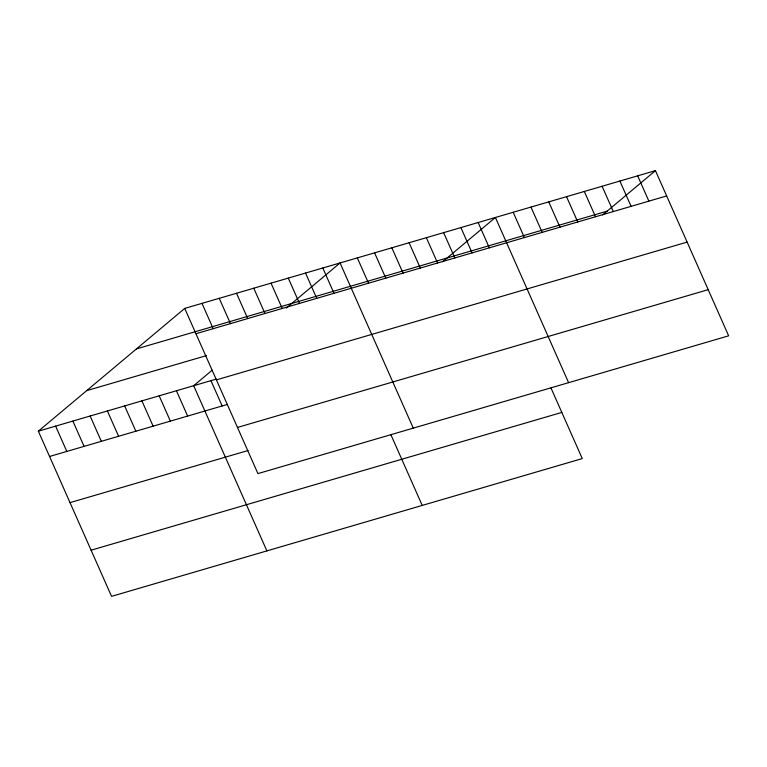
<?xml version="1.0" encoding="UTF-8"?>
<svg xmlns="http://www.w3.org/2000/svg" width="767" height="767" viewBox="0 0 767 767"><rect width="100%" height="100%" fill="white"/><g stroke="black" fill="none" stroke-linecap="round" stroke-linejoin="round"><path stroke-width="1.15" d="M551.042 388.112L582.268 458.58L111.551 596.362L38.35 431.179L184.732 308.42L655.449 170.638L728.65 335.821L257.933 473.603L184.732 308.42M212.133 370.24L193.687 385.705L266.887 550.898M286.331 308.018L340.069 262.956L413.269 428.139M442.578 261.787L495.405 217.483L568.606 382.675M602.622 214.942L655.449 170.638M136.421 348.927L607.148 211.146M195.94 333.722L666.657 195.94M86.652 390.662L206.39 355.62M38.35 431.179L216.342 379.08M216.399 379.886L687.117 242.104M49.558 456.48L227.55 404.382M237.473 427.449L708.19 289.667M70.018 502.634L248.009 450.536M91.091 550.198L561.818 412.416M637.665 175.844L648.882 201.146M619.88 181.05L631.097 206.352M602.105 186.256L613.312 211.558M584.32 191.462L595.528 216.764M566.535 196.668L577.752 221.97M548.75 201.865L559.968 227.176M530.965 207.071L542.183 232.372M513.19 212.277L524.398 237.578M478.148 222.535L489.356 247.837M460.881 227.588L472.098 252.889M443.623 232.641L454.841 257.942M426.366 237.693L437.573 262.995M409.108 242.746L420.316 268.047M391.841 247.799L403.058 273.1M374.584 252.851L385.801 278.153M357.326 257.904L368.534 283.205M322.811 268.009L334.019 293.31M390.997 434.956L422.224 505.424M305.544 273.052L316.761 298.363M288.287 278.105L299.504 303.406M271.029 283.157L282.237 308.459M253.772 288.21L264.979 313.511M236.504 293.262L247.722 318.564M219.247 298.315L230.464 323.616M201.989 303.368L213.197 328.669M210.944 380.653L222.162 405.954M176.429 390.758L187.637 416.059M159.172 395.81L170.379 421.112M141.905 400.863L153.122 426.164M124.647 405.916L135.864 431.217M107.39 410.968L118.597 436.27M90.132 416.021L101.34 441.322M72.865 421.073L84.082 446.375M55.608 426.126L66.825 451.427"/></g></svg>
